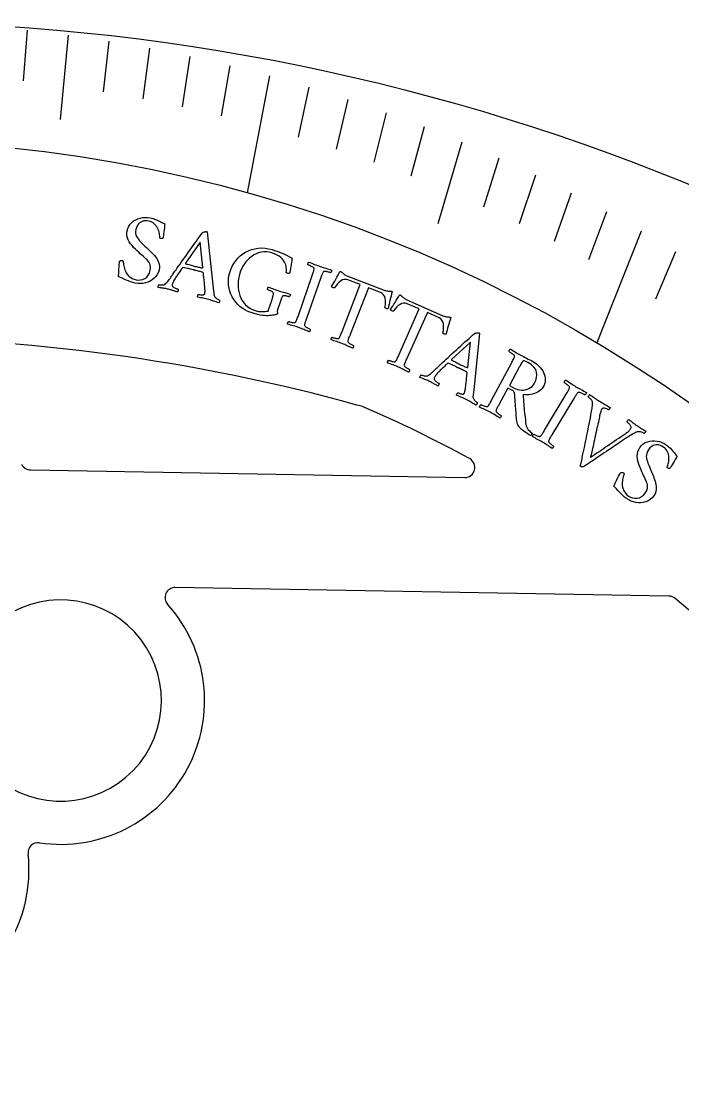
# Model space of a CAD drawing. Header units: millimetres. Extents: x -54 to 54, y -54 to 54.
# Drawn here: x 3.96 to 20.4, y 27.29 to 54 of the extents above; entities that cross this region are included whole.
import ezdxf

# ---------------------------------------------------------------- set-up
doc = ezdxf.new("R2010")
doc.units = ezdxf.units.MM
for name, color, linetype in [('CUT_INNER', 6, 'Continuous'), ('CUT_OUTER', 1, 'Continuous'), ('ENGRAVE', 7, 'Continuous'), ('ENGRAVE_FINE', 8, 'Continuous'), ('TEXT', 5, 'Continuous')]:
    doc.layers.add(name, color=color, linetype=linetype)

msp = doc.modelspace()

# ---------------------------------------------------------------- linework, layer by layer
at = {"layer": 'CUT_INNER'}
for points in [[(4.1857, 42.8474), (14.9818, 42.6589)], [(20.0613, 39.7089), (7.7862, 39.9232)]]:
    msp.add_lwpolyline(points, dxfattribs=at)
for centre, radius, start, end in [((0.0004, 0.0029), 46.1296, 74.53171, 105.62904), ((12.0415, 43.2876), 1.2028, 69.68507, 77.42363), ((0.0429, 15.5206), 31.4497, 61.38261, 66.74693), ((14.9862, 42.9089), 0.25, 269, 61.34766), ((4.1901, 43.0973), 0.25, 204.97715, 239.89871), ((4.1901, 43.0973), 0.25, 239.89871, 269), ((7.7818, 39.6732), 0.25, 89, 221.83594), ((4.9398, 37.1115), 2.5033, 229.26639, 129.50595), ((20.0569, 39.4589), 0.25, 50.09766, 89), ((0.0004, 15.4309), 31.5487, 333.67133, 50.14756), ((4.9398, 37.1115), 3.5761, 261.53598, 42.04544), ((4.376, 33.3269), 0.2502, 81.37696, 188.55649), ((0.5743, 32.8956), 3.576, 290.75426, 6.32701)]:
    msp.add_arc(centre, radius, start, end, dxfattribs=at)
at = {"layer": 'CUT_OUTER'}
msp.add_circle((0, 0), 54, dxfattribs=at)
at = {"layer": 'ENGRAVE'}
for points in [[(10.1289, 52.6462), (9.5702, 49.7419)], [(19.3731, 48.7815), (18.2717, 46.0083)]]:
    msp.add_lwpolyline(points, dxfattribs=at)
msp.add_circle((0, 15.4308), 35.6208, dxfattribs=at)
at = {"layer": 'ENGRAVE_FINE'}
for points in [[(4.1035, 53.7811), (4.0073, 52.5205)], [(5.1223, 53.6583), (4.922, 51.5603)], [(6.1365, 53.5087), (5.9924, 52.252)], [(7.1452, 53.3324), (6.9771, 52.0781)], [(8.1474, 53.1297), (7.9555, 51.8783)], [(9.1422, 52.9008), (8.9265, 51.6527)], [(11.1066, 52.3662), (10.8435, 51.1257)], [(12.0744, 52.0613), (11.7877, 50.8251)], [(13.0316, 51.7318), (12.7214, 50.5003)], [(13.9774, 51.3782), (13.6438, 50.1519)], [(14.9111, 51.0011), (14.3161, 48.9661)], [(15.8319, 50.6009), (15.4517, 49.3859)], [(16.7391, 50.1783), (16.3359, 48.9695)], [(17.6321, 49.7337), (17.2059, 48.5316)], [(18.5103, 49.2679), (18.0613, 48.0728)], [(20.2198, 48.275), (19.7255, 47.0948)]]:
    msp.add_lwpolyline(points, dxfattribs=at)
at = {"layer": 'TEXT'}
for points in [[(7.1643, 49.1136), (7.202, 49.105), (7.2361, 49.096), (7.2666, 49.0867), (7.2936, 49.0769), (7.3188, 49.0665), (7.3441, 49.0553), (7.3696, 49.0432), (7.3952, 49.0302), (7.4225, 49.0161), (7.453, 49.0007), (7.4866, 48.9839), (7.5234, 48.9657), (7.52, 48.917), (7.5157, 48.8678), (7.5104, 48.818), (7.5041, 48.7676), (7.4976, 48.7201), (7.4918, 48.6791), (7.4866, 48.6446), (7.482, 48.6166), (7.4805, 48.6109), (7.4764, 48.6065), (7.4697, 48.6036), (7.4603, 48.6021), (7.4501, 48.6016), (7.441, 48.6016), (7.4331, 48.6022), (7.4263, 48.6033), (7.4181, 48.6058), (7.4112, 48.6093), (7.4054, 48.6138), (7.4009, 48.6193), (7.4022, 48.6431), (7.4015, 48.6694), (7.3986, 48.6981), (7.3937, 48.7291), (7.3864, 48.7613), (7.3765, 48.7935), (7.3642, 48.8255), (7.3493, 48.8574), (7.3317, 48.8884), (7.3114, 48.9176), (7.2883, 48.9449), (7.2625, 48.9704), (7.2338, 48.9929), (7.202, 49.0114), (7.1671, 49.0258), (7.1293, 49.0362), (7.0806, 49.0438), (7.0362, 49.0449), (6.9961, 49.0396), (6.9604, 49.0279), (6.9287, 49.0114), (6.9006, 48.9915), (6.8762, 48.9682), (6.8554, 48.9417), (6.838, 48.9133), (6.8239, 48.8846), (6.8131, 48.8555), (6.8054, 48.8261), (6.7993, 48.7794), (6.8004, 48.7353), (6.8087, 48.694), (6.8243, 48.6553), (6.8453, 48.6186), (6.8702, 48.5829), (6.8988, 48.5484), (6.9311, 48.515), (6.9654, 48.4819), (6.9997, 48.4485), (7.034, 48.4146), (7.0683, 48.3805), (7.0949, 48.355), (7.1228, 48.3282), (7.152, 48.3001), (7.1825, 48.2708), (7.2132, 48.2402), (7.243, 48.2085), (7.2718, 48.1758), (7.2996, 48.1419), (7.3252, 48.1067), (7.3471, 48.0703), (7.3655, 48.0325), (7.3803, 47.9935), (7.3904, 47.9532), (7.3947, 47.9119), (7.3933, 47.8694), (7.3861, 47.8258), (7.3672, 47.7637), (7.3402, 47.7076), (7.3051, 47.6572), (7.262, 47.6127), (7.213, 47.5745), (7.1602, 47.5428), (7.1035, 47.5177), (7.043, 47.4991), (6.9805, 47.4875), (6.9179, 47.4829), (6.8552, 47.4856), (6.7922, 47.4953), (6.7337, 47.5094), (6.6769, 47.5266), (6.6218, 47.5469), (6.5685, 47.5702), (6.5172, 47.5941), (6.4686, 47.6161), (6.4225, 47.6362), (6.3791, 47.6545), (6.3792, 47.6923), (6.38, 47.7312), (6.3815, 47.7713), (6.3837, 47.8125), (6.3862, 47.853), (6.3889, 47.891), (6.3917, 47.9263), (6.3947, 47.9591), (6.3975, 47.9875), (6.3999, 48.01), (6.4019, 48.0264), (6.4036, 48.0368), (6.4111, 48.0415), (6.419, 48.0456), (6.4274, 48.0492), (6.436, 48.0522), (6.4449, 48.0544), (6.4537, 48.0554), (6.4624, 48.0554), (6.471, 48.0542), (6.4808, 48.0509), (6.4878, 48.0451), (6.4921, 48.0371), (6.4938, 48.0266), (6.4947, 48.0068), (6.497, 47.9834), (6.5006, 47.9563), (6.5056, 47.9255), (6.5125, 47.8925), (6.5221, 47.8584), (6.5343, 47.8233), (6.5491, 47.7872), (6.5672, 47.7515), (6.5891, 47.7178), (6.6148, 47.6859), (6.6444, 47.656), (6.6787, 47.6293), (6.7184, 47.6069), (6.7636, 47.589), (6.8143, 47.5755), (6.8706, 47.5686), (6.9254, 47.572), (6.9786, 47.5859), (7.0304, 47.6101), (7.077, 47.6445), (7.1148, 47.6891), (7.1436, 47.7438), (7.1636, 47.8087), (7.1713, 47.8569), (7.1721, 47.9009), (7.1659, 47.9406), (7.1529, 47.976), (7.1344, 48.0087), (7.1121, 48.0403), (7.0859, 48.0707), (7.0559, 48.1001), (7.0234, 48.1293), (6.9895, 48.1594), (6.9542, 48.1903), (6.9177, 48.2222), (6.8773, 48.2597), (6.8362, 48.2987), (6.7946, 48.3392), (6.7524, 48.3812), (6.7121, 48.4249), (6.6761, 48.4708), (6.6446, 48.5188), (6.6174, 48.5689), (6.597, 48.6212), (6.5859, 48.6758), (6.5839, 48.7328), (6.5912, 48.7921), (6.6078, 48.8533), (6.6323, 48.9086), (6.6647, 48.9581), (6.7051, 49.0016), (6.7517, 49.0388), (6.8024, 49.0696), (6.8574, 49.0938), (6.9166, 49.1114), (6.9781, 49.1224), (7.0399, 49.1264), (7.102, 49.1235), (7.1643, 49.1136)], [(7.6971, 47.668), (7.6995, 47.6714), (7.7065, 47.6816), (7.7182, 47.6986), (7.7346, 47.7224), (7.755, 47.752), (7.7788, 47.7865), (7.8058, 47.8258), (7.8362, 47.87), (7.8692, 47.9179), (7.9045, 47.9683), (7.9419, 48.0212), (7.9815, 48.0767), (8.0224, 48.1339), (8.0638, 48.1919), (8.1057, 48.2507), (8.1481, 48.3103), (8.1903, 48.3698), (8.2318, 48.4279), (8.2726, 48.4847), (8.3127, 48.5402), (8.3513, 48.5934), (8.3877, 48.6432), (8.4217, 48.6898), (8.4535, 48.733), (8.4626, 48.7414), (8.4748, 48.7496), (8.4902, 48.7577), (8.5088, 48.7656), (8.5275, 48.7722), (8.5434, 48.7762), (8.5565, 48.7778), (8.5667, 48.7768), (8.569, 48.7761), (8.5707, 48.7754), (8.572, 48.7747), (8.5727, 48.7739), (8.5734, 48.773), (8.5745, 48.7718), (8.5761, 48.7704), (8.5781, 48.7686), (8.7324, 47.3692), (8.739, 47.3002), (8.744, 47.2486), (8.7477, 47.2143), (8.75, 47.1974), (8.7539, 47.1824), (8.7608, 47.1676), (8.7709, 47.1529), (8.7841, 47.1384), (8.7989, 47.1245), (8.8142, 47.1121), (8.8298, 47.1009), (8.8458, 47.0912), (8.8605, 47.083), (8.8724, 47.0769), (8.8815, 47.0726), (8.8877, 47.0703), (8.8898, 47.0623), (8.8899, 47.053), (8.8881, 47.0425), (8.8843, 47.0307), (8.8799, 47.0196), (8.8762, 47.0111), (8.8733, 47.0052), (8.871, 47.0018), (8.838, 47.0136), (8.8066, 47.0247), (8.777, 47.0352), (8.7492, 47.0449), (8.7208, 47.0545), (8.6895, 47.0643), (8.6555, 47.0744), (8.6186, 47.0847), (8.5796, 47.095), (8.5438, 47.104), (8.5114, 47.1115), (8.4823, 47.1176), (8.4531, 47.1233), (8.4205, 47.1298), (8.3843, 47.1371), (8.3446, 47.145), (8.342, 47.1519), (8.3413, 47.1602), (8.3423, 47.17), (8.3452, 47.1813), (8.3493, 47.1922), (8.3539, 47.2011), (8.3592, 47.2078), (8.365, 47.2125), (8.3774, 47.2098), (8.3932, 47.2073), (8.4122, 47.2051), (8.4345, 47.2032), (8.4567, 47.2023), (8.4756, 47.203), (8.4911, 47.2055), (8.5031, 47.2097), (8.5089, 47.2143), (8.5139, 47.2211), (8.5182, 47.23), (8.5218, 47.2411), (8.5243, 47.2542), (8.5258, 47.2716), (8.5264, 47.2934), (8.526, 47.3194), (8.5249, 47.3486), (8.5231, 47.3798), (8.5206, 47.4129), (8.5176, 47.4479), (8.5141, 47.4837), (8.5106, 47.5191), (8.5068, 47.554), (8.5029, 47.5885), (8.4991, 47.6212), (8.4956, 47.6509), (8.4925, 47.6776), (8.4897, 47.7012), (8.4874, 47.7206), (8.4857, 47.7345), (8.4847, 47.7428), (8.4844, 47.7455), (8.4841, 47.7459), (8.4835, 47.7471), (8.4823, 47.749), (8.4807, 47.7517), (8.4789, 47.7545), (8.4768, 47.7566), (8.4746, 47.7582), (8.4722, 47.7591), (8.4531, 47.7653), (8.4318, 47.7716), (8.4082, 47.7783), (8.3824, 47.7851), (8.3559, 47.792), (8.3304, 47.7986), (8.3058, 47.8049), (8.2821, 47.811), (8.2759, 47.8125), (8.2698, 47.8141), (8.2637, 47.8156), (8.2576, 47.8172), (8.2516, 47.8187), (8.2459, 47.8202), (8.2406, 47.8215), (8.2355, 47.8228), (8.2001, 47.8317), (8.1675, 47.8397), (8.1375, 47.8469), (8.1102, 47.8531), (8.0825, 47.8592), (8.0509, 47.8656), (8.0155, 47.8725), (7.9763, 47.8799), (7.9749, 47.88), (7.973, 47.8797), (7.9707, 47.879), (7.968, 47.878), (7.9655, 47.8769), (7.9637, 47.8762), (7.9626, 47.8757), (7.9622, 47.8755), (7.9603, 47.8728), (7.9546, 47.8645), (7.9451, 47.8506), (7.9319, 47.8312), (7.916, 47.808), (7.8986, 47.7827), (7.8798, 47.7553), (7.8595, 47.7258), (7.839, 47.6958), (7.8196, 47.6666), (7.8012, 47.6383), (7.7839, 47.6109), (7.7668, 47.5839), (7.7523, 47.559), (7.7404, 47.536), (7.7311, 47.5149), (7.7237, 47.4958), (7.7176, 47.4787), (7.7127, 47.4636), (7.7092, 47.4504), (7.7084, 47.437), (7.7127, 47.4239), (7.722, 47.4111), (7.7363, 47.3985), (7.7535, 47.3867), (7.7712, 47.3761), (7.7896, 47.3669), (7.8086, 47.3589), (7.8261, 47.3524), (7.84, 47.3473), (7.8502, 47.3439), (7.8569, 47.3419), (7.8582, 47.3376), (7.8586, 47.3308), (7.8581, 47.3214), (7.8566, 47.3096), (7.8544, 47.2974), (7.8517, 47.2871), (7.8485, 47.2788), (7.8448, 47.2723), (7.8231, 47.279), (7.803, 47.2852), (7.7845, 47.291), (7.7678, 47.2964), (7.7518, 47.3016), (7.7358, 47.3067), (7.7198, 47.3119), (7.7039, 47.3171), (7.6866, 47.3224), (7.6666, 47.328), (7.644, 47.3339), (7.6188, 47.3401), (7.5933, 47.346), (7.5698, 47.3511), (7.5484, 47.3554), (7.5289, 47.3588), (7.5105, 47.3619), (7.4922, 47.3649), (7.4738, 47.3679), (7.4554, 47.3709), (7.4357, 47.3742), (7.4137, 47.378), (7.3893, 47.3824), (7.3624, 47.3873), (7.3612, 47.3915), (7.3611, 47.3983), (7.3623, 47.4074), (7.3646, 47.4191), (7.3677, 47.431), (7.371, 47.4412), (7.3745, 47.4495), (7.3782, 47.4559), (7.3912, 47.4537), (7.4082, 47.4519), (7.4294, 47.4507), (7.4546, 47.4499), (7.48, 47.4507), (7.5013, 47.4542), (7.5186, 47.4603), (7.532, 47.4692), (7.5551, 47.4891), (7.5772, 47.5106), (7.5983, 47.5338), (7.6184, 47.5587), (7.638, 47.5848), (7.6576, 47.6117), (7.6774, 47.6395), (7.6971, 47.668)], [(8.4053, 48.5116), (8.039, 47.9862), (8.039, 47.9859), (8.039, 47.9849), (8.039, 47.9833), (8.039, 47.981), (8.0392, 47.9787), (8.0396, 47.9769), (8.0404, 47.9758), (8.0415, 47.9752), (8.0657, 47.968), (8.0923, 47.9603), (8.1212, 47.9522), (8.1525, 47.9437), (8.1833, 47.9354), (8.2109, 47.928), (8.2354, 47.9216), (8.2566, 47.9161), (8.2842, 47.9092), (8.3105, 47.903), (8.3355, 47.8974), (8.3592, 47.8925), (8.3827, 47.8877), (8.4073, 47.8826), (8.433, 47.8772), (8.4598, 47.8716), (8.4621, 47.8714), (8.4642, 47.8721), (8.466, 47.8736), (8.4675, 47.8761), (8.4687, 47.8786), (8.4696, 47.8804), (8.4701, 47.8815), (8.4703, 47.8818)], [(10.1851, 47.0629), (10.1862, 47.0665), (10.1874, 47.0701), (10.1885, 47.0736), (10.1897, 47.0772), (10.1909, 47.0808), (10.192, 47.0844), (10.1932, 47.088), (10.1943, 47.0916), (10.2014, 47.1139), (10.208, 47.1351), (10.2141, 47.1554), (10.2197, 47.1746), (10.2245, 47.1927), (10.2279, 47.2093), (10.2301, 47.2245), (10.231, 47.2384), (10.2299, 47.2462), (10.2246, 47.2546), (10.2149, 47.2636), (10.201, 47.2731), (10.1846, 47.2826), (10.1677, 47.2916), (10.1504, 47.3002), (10.1325, 47.3081), (10.1158, 47.3152), (10.1017, 47.3209), (10.0904, 47.3252), (10.0818, 47.3282), (10.0804, 47.3349), (10.0803, 47.3432), (10.0815, 47.353), (10.084, 47.3644), (10.0876, 47.3755), (10.0919, 47.3843), (10.0971, 47.391), (10.103, 47.3953), (10.1386, 47.3826), (10.1734, 47.3697), (10.2075, 47.3567), (10.2408, 47.3435), (10.2739, 47.3306), (10.3072, 47.3182), (10.3407, 47.3064), (10.3743, 47.2951), (10.4088, 47.2842), (10.4424, 47.2742), (10.4752, 47.2651), (10.5071, 47.2569), (10.5392, 47.2487), (10.5725, 47.2398), (10.6071, 47.2301), (10.643, 47.2196), (10.6452, 47.2126), (10.6455, 47.2042), (10.6438, 47.1945), (10.6402, 47.1834), (10.6355, 47.1727), (10.6307, 47.1641), (10.6257, 47.1574), (10.6206, 47.1528), (10.612, 47.1555), (10.6005, 47.1586), (10.5862, 47.1621), (10.569, 47.1661), (10.5506, 47.1699), (10.5326, 47.1729), (10.5151, 47.1751), (10.4979, 47.1765), (10.4824, 47.1765), (10.47, 47.1747), (10.4607, 47.1711), (10.4544, 47.1656), (10.445, 47.1517), (10.4361, 47.1353), (10.4275, 47.1164), (10.4192, 47.0951), (10.4111, 47.0721), (10.4028, 47.0482), (10.3944, 47.0234), (10.3858, 46.9975), (10.3315, 46.8327), (10.3264, 46.8145), (10.3235, 46.7982), (10.3229, 46.7839), (10.3245, 46.7714), (10.3265, 46.7601), (10.3271, 46.7494), (10.3262, 46.7391), (10.3237, 46.7293), (10.3218, 46.7248), (10.319, 46.7209), (10.3155, 46.7176), (10.3111, 46.7149), (10.3047, 46.7124), (10.295, 46.7096), (10.2819, 46.7067), (10.2654, 46.7034), (10.2353, 46.6986), (10.2031, 46.6941), (10.169, 46.6898), (10.1328, 46.6858), (10.0938, 46.6833), (10.0511, 46.6832), (10.0046, 46.6855), (9.9544, 46.6903), (9.8992, 46.6986), (9.8378, 46.7114), (9.7702, 46.7286), (9.6964, 46.7503), (9.614, 46.7798), (9.5375, 46.8158), (9.4667, 46.8581), (9.4016, 46.9069), (9.3426, 46.9611), (9.2901, 47.0194), (9.2439, 47.0819), (9.2041, 47.1487), (9.171, 47.2186), (9.1449, 47.2908), (9.1257, 47.3651), (9.1136, 47.4417), (9.1087, 47.5195), (9.1116, 47.5975), (9.1222, 47.6758), (9.1405, 47.7544), (9.1675, 47.8355), (9.2013, 47.912), (9.242, 47.9837), (9.2896, 48.0507), (9.3432, 48.1123), (9.4017, 48.1681), (9.4653, 48.2179), (9.5339, 48.2618), (9.6067, 48.2988), (9.683, 48.328), (9.7628, 48.3492), (9.8459, 48.3626), (9.9314, 48.3674), (10.0182, 48.3629), (10.1061, 48.3491), (10.1951, 48.326), (10.2553, 48.3066), (10.3165, 48.2855), (10.3786, 48.2626), (10.4417, 48.238), (10.5051, 48.2111), (10.5682, 48.1816), (10.6308, 48.1494), (10.6931, 48.1146), (10.6926, 48.1113), (10.6912, 48.1016), (10.6889, 48.0854), (10.6857, 48.0627), (10.6817, 48.0358), (10.6772, 48.0066), (10.6721, 47.9754), (10.6665, 47.9419), (10.6608, 47.9082), (10.6555, 47.8761), (10.6504, 47.8455), (10.6457, 47.8164), (10.6415, 47.7911), (10.6381, 47.7716), (10.6354, 47.758), (10.6334, 47.7503), (10.6319, 47.7455), (10.6278, 47.7415), (10.6214, 47.7383), (10.6125, 47.736), (10.6024, 47.7346), (10.5924, 47.7346), (10.5825, 47.7359), (10.5727, 47.7384), (10.5646, 47.7416), (10.5574, 47.7454), (10.5511, 47.7499), (10.5457, 47.7552), (10.5473, 47.7712), (10.5484, 47.7913), (10.5489, 47.8156), (10.549, 47.8441), (10.547, 47.8755), (10.5415, 47.9087), (10.5325, 47.9437), (10.5199, 47.9804), (10.5025, 48.0179), (10.4789, 48.0548), (10.4492, 48.0911), (10.4132, 48.127), (10.3696, 48.161), (10.3168, 48.1921), (10.2548, 48.2202), (10.1837, 48.2453), (10.1171, 48.2618), (10.0513, 48.2699), (9.9864, 48.2696), (9.9224, 48.2608), (9.8601, 48.2446), (9.8002, 48.222), (9.7427, 48.1931), (9.6877, 48.1577), (9.6359, 48.1171), (9.588, 48.0724), (9.544, 48.0235), (9.504, 47.9705), (9.4684, 47.9147), (9.4379, 47.8571), (9.4125, 47.798), (9.3921, 47.7372), (9.3745, 47.6679), (9.3618, 47.598), (9.354, 47.5272), (9.351, 47.4557), (9.3532, 47.3847), (9.3611, 47.3155), (9.3746, 47.248), (9.3937, 47.1822), (9.4188, 47.1194), (9.4501, 47.0605), (9.4877, 47.0056), (9.5315, 46.9546), (9.5821, 46.9088), (9.6399, 46.8694), (9.7049, 46.8363), (9.7771, 46.8095), (9.8214, 46.7974), (9.8642, 46.7891), (9.9054, 46.7848), (9.9451, 46.7843), (9.983, 46.7862), (10.0188, 46.789), (10.0523, 46.7925), (10.0837, 46.7969), (10.0898, 46.7978), (10.0947, 46.7996), (10.0985, 46.8023), (10.101, 46.8058), (10.1029, 46.8101), (10.1049, 46.8148), (10.1068, 46.8201), (10.1087, 46.8258)], [(11.3893, 47.9079), (11.4248, 47.8957), (11.4599, 47.884), (11.4947, 47.873), (11.5292, 47.8625), (11.5639, 47.852), (11.5993, 47.8411), (11.6354, 47.8298), (11.6722, 47.8179), (11.6744, 47.8108), (11.6746, 47.8024), (11.6727, 47.7927), (11.6689, 47.7817), (11.6639, 47.7711), (11.6589, 47.7626), (11.6537, 47.7561), (11.6484, 47.7517), (11.6394, 47.7546), (11.6273, 47.7583), (11.6119, 47.7625), (11.5933, 47.7675), (11.5733, 47.7724), (11.5538, 47.7766), (11.5347, 47.7801), (11.5161, 47.783), (11.4994, 47.7844), (11.4861, 47.7837), (11.4761, 47.7807), (11.4694, 47.7756), (11.4616, 47.764), (11.4539, 47.7504), (11.4464, 47.7347), (11.439, 47.717), (11.4316, 47.6977), (11.424, 47.6776), (11.4163, 47.6565), (11.4084, 47.6344), (11.4071, 47.6308), (11.4059, 47.6273), (11.4046, 47.6237), (11.4033, 47.6202), (11.4021, 47.6166), (11.4008, 47.6131), (11.3996, 47.6095), (11.3983, 47.6059), (11.048, 46.6172), (11.0468, 46.6136), (11.0455, 46.61), (11.0442, 46.6065), (11.043, 46.6029), (11.0417, 46.5994), (11.0405, 46.5958), (11.0392, 46.5923), (11.0379, 46.5887), (11.0302, 46.5667), (11.023, 46.5456), (11.0163, 46.5256), (11.0101, 46.5065), (11.0049, 46.4886), (11.0009, 46.4721), (10.9983, 46.4569), (10.9969, 46.4431), (10.999, 46.4359), (11.0046, 46.4277), (11.0139, 46.4185), (11.0268, 46.4085), (11.042, 46.3981), (11.0579, 46.3883), (11.0747, 46.3791), (11.0924, 46.3703), (11.1091, 46.3626), (11.123, 46.3563), (11.1342, 46.3516), (11.1426, 46.3483), (11.1437, 46.3415), (11.1434, 46.3333), (11.1418, 46.3235), (11.1388, 46.3122), (11.1348, 46.3013), (11.1301, 46.2926), (11.1247, 46.2862), (11.1187, 46.282), (11.0849, 46.2968), (11.0517, 46.3111), (11.0192, 46.3249), (10.9874, 46.3384), (10.9556, 46.3514), (10.9232, 46.3641), (10.8902, 46.3765), (10.8565, 46.3886), (10.8235, 46.3999), (10.7901, 46.4108), (10.7561, 46.4214), (10.7218, 46.4315), (10.687, 46.4415), (10.6518, 46.4513), (10.6163, 46.4611), (10.5805, 46.4707), (10.5784, 46.4777), (10.5782, 46.4861), (10.58, 46.4958), (10.5836, 46.5069), (10.5883, 46.5175), (10.5932, 46.5262), (10.5981, 46.5328), (10.6032, 46.5374), (10.6118, 46.5347), (10.6235, 46.5315), (10.6383, 46.5276), (10.6562, 46.5233), (10.6755, 46.5191), (10.6947, 46.5157), (10.7136, 46.5133), (10.7324, 46.5117), (10.7491, 46.5114), (10.762, 46.5128), (10.771, 46.5158), (10.7762, 46.5205), (10.7857, 46.5343), (10.7949, 46.5506), (10.8038, 46.5693), (10.8124, 46.5905), (10.8209, 46.6133), (10.8295, 46.6371), (10.8384, 46.6619), (10.8473, 46.6875), (11.1913, 47.6785), (11.2001, 47.7043), (11.2086, 47.7294), (11.2166, 47.7539), (11.2243, 47.7776), (11.2308, 47.8001), (11.2354, 47.8207), (11.2383, 47.8394), (11.2392, 47.8563), (11.2382, 47.8641), (11.2328, 47.8725), (11.2229, 47.8814), (11.2086, 47.8908), (11.1917, 47.9004), (11.1742, 47.9097), (11.1561, 47.9186), (11.1374, 47.9273), (11.1198, 47.9351), (11.1051, 47.9413), (11.0934, 47.9461), (11.0845, 47.9494), (11.0832, 47.9561), (11.0831, 47.9644), (11.0845, 47.9743), (11.0873, 47.9856), (11.0911, 47.9966), (11.0957, 48.0053), (11.1011, 48.0118), (11.1073, 48.016), (11.1436, 48.0022), (11.1796, 47.9883), (11.2152, 47.9743), (11.2505, 47.9602), (11.2854, 47.9463), (11.3202, 47.933), (11.3548, 47.9202), (11.3893, 47.9079)], [(12.9797, 47.3165), (12.9955, 47.3109), (13.0141, 47.3059), (13.0353, 47.3014), (13.0592, 47.2976), (13.0829, 47.2945), (13.1035, 47.2923), (13.121, 47.2911), (13.1353, 47.2908), (13.1458, 47.2912), (13.1544, 47.2911), (13.161, 47.2904), (13.1656, 47.2892), (13.1693, 47.2873), (13.173, 47.2848), (13.1767, 47.2815), (13.1806, 47.2775), (13.1653, 47.2231), (13.1509, 47.1693), (13.1372, 47.1163), (13.1244, 47.0639), (13.1123, 47.0122), (13.101, 46.9613), (13.0905, 46.911), (13.0808, 46.8614), (13.0769, 46.8601), (13.072, 46.8589), (13.0662, 46.8577), (13.0593, 46.8567), (13.0518, 46.8564), (13.0443, 46.8575), (13.0366, 46.86), (13.0288, 46.8639), (13.0173, 46.8695), (13.0086, 46.8756), (13.003, 46.8822), (13.0004, 46.8893), (13.01, 46.9518), (13.0136, 47.011), (13.0113, 47.0669), (13.003, 47.1194), (12.9875, 47.1662), (12.9637, 47.2048), (12.9316, 47.2352), (12.8912, 47.2574), (12.5922, 47.3768), (12.1328, 46.2113), (12.1229, 46.186), (12.1135, 46.1615), (12.1046, 46.1378), (12.0962, 46.1149), (12.0889, 46.0933), (12.0834, 46.0733), (12.0798, 46.055), (12.078, 46.0383), (12.0798, 46.031), (12.0852, 46.0226), (12.0941, 46.0131), (12.1067, 46.0026), (12.1214, 45.9918), (12.1368, 45.9815), (12.1529, 45.9718), (12.1697, 45.9627), (12.1856, 45.9545), (12.199, 45.9479), (12.2097, 45.9429), (12.2179, 45.9393), (12.2188, 45.9325), (12.2183, 45.9243), (12.2163, 45.9146), (12.2129, 45.9034), (12.2085, 45.8926), (12.2035, 45.8841), (12.1979, 45.8779), (12.1917, 45.8739), (12.1585, 45.8899), (12.1258, 45.9053), (12.0938, 45.9203), (12.0625, 45.9348), (12.0312, 45.949), (11.9992, 45.9628), (11.9666, 45.9764), (11.9334, 45.9896), (11.9009, 46.0021), (11.8678, 46.0142), (11.8343, 46.0259), (11.8003, 46.0372), (11.7659, 46.0484), (11.7311, 46.0595), (11.696, 46.0704), (11.6605, 46.0814), (11.6586, 46.0885), (11.6587, 46.0968), (11.6608, 46.1065), (11.6649, 46.1174), (11.67, 46.1279), (11.6751, 46.1364), (11.6803, 46.1428), (11.6855, 46.1472), (11.694, 46.1442), (11.7056, 46.1406), (11.7202, 46.1362), (11.738, 46.1312), (11.7571, 46.1263), (11.7761, 46.1223), (11.795, 46.1192), (11.8137, 46.117), (11.8304, 46.1161), (11.8434, 46.117), (11.8525, 46.1197), (11.8578, 46.1242), (11.8678, 46.1378), (11.8775, 46.1537), (11.8871, 46.1721), (11.8964, 46.1929), (11.9057, 46.2155), (11.9152, 46.2389), (11.9249, 46.2633), (11.9347, 46.2887), (12.3867, 47.4571), (12.081, 47.5737), (12.0363, 47.5847), (11.992, 47.5841), (11.9484, 47.5719), (11.9053, 47.5479), (11.8634, 47.515), (11.8234, 47.4756), (11.7852, 47.4299), (11.7489, 47.3778), (11.7422, 47.3744), (11.7335, 47.3733), (11.7231, 47.3747), (11.7107, 47.3784), (11.7024, 47.3807), (11.6953, 47.384), (11.6894, 47.3882), (11.6847, 47.3933), (11.6809, 47.3985), (11.6777, 47.4032), (11.6752, 47.4073), (11.6733, 47.4108), (11.6996, 47.4539), (11.7257, 47.4981), (11.7516, 47.5434), (11.7772, 47.5898), (11.8027, 47.6372), (11.8282, 47.6856), (11.8538, 47.735), (11.8794, 47.7854), (11.8865, 47.7849), (11.8938, 47.7831), (11.9014, 47.7801), (11.9092, 47.7758), (11.9166, 47.771), (11.923, 47.7663), (11.9285, 47.7619), (11.933, 47.7576), (11.9434, 47.7484), (11.956, 47.7381), (11.9708, 47.7268), (11.9879, 47.7145), (12.0056, 47.7027), (12.0224, 47.6926), (12.0384, 47.6844), (12.0534, 47.678)], [(14.4385, 46.683), (14.454, 46.6767), (14.4723, 46.6708), (14.4933, 46.6654), (14.517, 46.6605), (14.5405, 46.6563), (14.561, 46.6531), (14.5784, 46.6511), (14.5927, 46.6502), (14.6032, 46.6501), (14.6118, 46.6495), (14.6184, 46.6486), (14.6229, 46.6471), (14.6265, 46.6451), (14.63, 46.6424), (14.6336, 46.639), (14.6373, 46.6348), (14.6196, 46.5811), (14.6026, 46.5281), (14.5866, 46.4757), (14.5713, 46.424), (14.5568, 46.373), (14.5432, 46.3226), (14.5304, 46.2728), (14.5184, 46.2237), (14.5145, 46.2226), (14.5096, 46.2216), (14.5036, 46.2208), (14.4967, 46.22), (14.4893, 46.2201), (14.4818, 46.2215), (14.4742, 46.2243), (14.4666, 46.2286), (14.4553, 46.2348), (14.447, 46.2413), (14.4417, 46.2481), (14.4394, 46.2553), (14.4519, 46.3173), (14.4582, 46.3763), (14.4585, 46.4322), (14.4526, 46.4851), (14.4393, 46.5325), (14.4173, 46.5722), (14.3866, 46.604), (14.3473, 46.628), (14.0542, 46.7612), (13.5414, 45.6182), (13.5304, 45.5933), (13.5198, 45.5693), (13.5098, 45.546), (13.5004, 45.5235), (13.4921, 45.5023), (13.4857, 45.4826), (13.4812, 45.4644), (13.4787, 45.4478), (13.4801, 45.4404), (13.4851, 45.4318), (13.4936, 45.422), (13.5057, 45.4108), (13.5198, 45.3994), (13.5347, 45.3884), (13.5504, 45.378), (13.5668, 45.368), (13.5823, 45.3592), (13.5953, 45.352), (13.6058, 45.3464), (13.6139, 45.3425), (13.6144, 45.3357), (13.6135, 45.3275), (13.6111, 45.3179), (13.6072, 45.3069), (13.6023, 45.2963), (13.5969, 45.288), (13.5911, 45.2821), (13.5847, 45.2784), (13.5522, 45.2958), (13.5203, 45.3128), (13.4891, 45.3293), (13.4584, 45.3452), (13.4278, 45.3608), (13.3965, 45.3761), (13.3646, 45.3911), (13.332, 45.4059), (13.3, 45.4198), (13.2676, 45.4334), (13.2346, 45.4467), (13.2012, 45.4596), (13.1673, 45.4723), (13.1331, 45.485), (13.0985, 45.4976), (13.0636, 45.5101), (13.0621, 45.5173), (13.0626, 45.5257), (13.0651, 45.5352), (13.0696, 45.5459), (13.0752, 45.5562), (13.0807, 45.5644), (13.0862, 45.5706), (13.0916, 45.5747), (13.1, 45.5714), (13.1114, 45.5672), (13.1258, 45.5622), (13.1433, 45.5564), (13.1622, 45.5506), (13.181, 45.5457), (13.1997, 45.5417), (13.2183, 45.5387), (13.235, 45.537), (13.2479, 45.5373), (13.2572, 45.5396), (13.2627, 45.5439), (13.2733, 45.5569), (13.2838, 45.5724), (13.2941, 45.5903), (13.3044, 45.6107), (13.3147, 45.6328), (13.3253, 45.6558), (13.3361, 45.6797), (13.3471, 45.7046), (13.8525, 46.8509), (13.5526, 46.9814), (13.5084, 46.9945), (13.4642, 46.996), (13.42, 46.9858), (13.3759, 46.9638), (13.3325, 46.9329), (13.2907, 46.8954), (13.2505, 46.8515), (13.2118, 46.8011), (13.2049, 46.798), (13.1962, 46.7974), (13.1858, 46.7992), (13.1737, 46.8034), (13.1655, 46.8062), (13.1586, 46.8098), (13.1528, 46.8142), (13.1483, 46.8195), (13.1448, 46.8249), (13.1418, 46.8298), (13.1395, 46.834), (13.1378, 46.8376), (13.1661, 46.8794), (13.1942, 46.9224), (13.2221, 46.9664), (13.2498, 47.0116), (13.2775, 47.0578), (13.3052, 47.1049), (13.333, 47.1531), (13.3609, 47.2023), (13.368, 47.2014), (13.3753, 47.1993), (13.3827, 47.1959), (13.3903, 47.1913), (13.3974, 47.1861), (13.4037, 47.1812), (13.4089, 47.1765), (13.4132, 47.172), (13.4232, 47.1623), (13.4353, 47.1514), (13.4496, 47.1395), (13.4661, 47.1264), (13.4832, 47.1138), (13.4996, 47.1029), (13.5151, 47.094), (13.5299, 47.0869)], [(14.2566, 45.3512), (14.2596, 45.354), (14.2686, 45.3625), (14.2836, 45.3767), (14.3046, 45.3965), (14.3308, 45.4213), (14.3612, 45.45), (14.3958, 45.4829), (14.4347, 45.5197), (14.4771, 45.5597), (14.5221, 45.6016), (14.5697, 45.6456), (14.6201, 45.6916), (14.672, 45.7389), (14.7246, 45.787), (14.7778, 45.8358), (14.8317, 45.8853), (14.8854, 45.9346), (14.9381, 45.9827), (14.9899, 46.0298), (15.0407, 46.0757), (15.0896, 46.1197), (15.1355, 46.1608), (15.1785, 46.1992), (15.2187, 46.2348), (15.2293, 46.2412), (15.243, 46.2467), (15.2597, 46.2514), (15.2795, 46.2552), (15.2992, 46.2578), (15.3156, 46.2584), (15.3287, 46.2572), (15.3385, 46.254), (15.3406, 46.2529), (15.3421, 46.2519), (15.3432, 46.2509), (15.3437, 46.25), (15.3442, 46.249), (15.3451, 46.2476), (15.3463, 46.2458), (15.3479, 46.2437), (15.2067, 44.8429), (15.1987, 44.774), (15.1929, 44.7225), (15.1894, 44.6882), (15.1881, 44.6712), (15.1887, 44.6558), (15.1925, 44.6398), (15.1992, 44.6234), (15.2091, 44.6064), (15.2207, 44.5897), (15.233, 44.5744), (15.246, 44.5602), (15.2596, 44.5473), (15.2723, 44.5363), (15.2826, 44.5278), (15.2906, 44.5217), (15.2962, 44.5182), (15.2966, 44.5099), (15.2948, 44.5008), (15.2908, 44.4909), (15.2846, 44.4802), (15.278, 44.4703), (15.2726, 44.4627), (15.2685, 44.4575), (15.2656, 44.4547), (15.2357, 44.4731), (15.2074, 44.4905), (15.1806, 44.5069), (15.1554, 44.5223), (15.1296, 44.5376), (15.1012, 44.5537), (15.07, 44.5706), (15.036, 44.5884), (15, 44.6067), (14.9669, 44.6229), (14.9368, 44.637), (14.9096, 44.649), (14.8823, 44.6607), (14.8517, 44.6739), (14.8178, 44.6885), (14.7807, 44.7046), (14.7796, 44.7118), (14.7806, 44.7201), (14.7836, 44.7295), (14.7888, 44.7399), (14.7951, 44.7498), (14.8015, 44.7575), (14.808, 44.763), (14.8147, 44.7663), (14.8263, 44.7611), (14.8412, 44.7554), (14.8593, 44.7493), (14.8807, 44.7428), (14.9023, 44.7372), (14.9209, 44.734), (14.9365, 44.7332), (14.9492, 44.7347), (14.9558, 44.7381), (14.9621, 44.7437), (14.9682, 44.7515), (14.9741, 44.7616), (14.9792, 44.7739), (14.9843, 44.7906), (14.9894, 44.8117), (14.9945, 44.8373), (14.9994, 44.8661), (15.0042, 44.8969), (15.0087, 44.9298), (15.0131, 44.9647), (15.0172, 45.0005), (15.021, 45.0358), (15.0247, 45.0707), (15.0281, 45.1052), (15.0312, 45.138), (15.034, 45.1678), (15.0365, 45.1945), (15.0386, 45.2183), (15.0404, 45.2377), (15.0417, 45.2516), (15.0424, 45.2599), (15.0427, 45.2627), (15.0426, 45.2631), (15.0421, 45.2644), (15.0414, 45.2665), (15.0404, 45.2695), (15.0392, 45.2726), (15.0376, 45.2751), (15.0358, 45.2771), (15.0337, 45.2785), (15.0163, 45.2885), (14.9967, 45.2992), (14.975, 45.3106), (14.9512, 45.3227), (14.9268, 45.3349), (14.9032, 45.3467), (14.8804, 45.358), (14.8585, 45.3689), (14.8528, 45.3717), (14.8472, 45.3745), (14.8415, 45.3774), (14.8359, 45.3802), (14.8303, 45.3829), (14.8251, 45.3855), (14.8201, 45.3879), (14.8155, 45.3902), (14.7827, 45.4063), (14.7524, 45.421), (14.7246, 45.4342), (14.6993, 45.446), (14.6734, 45.4577), (14.6438, 45.4707), (14.6107, 45.4848), (14.5739, 45.5001), (14.5725, 45.5005), (14.5706, 45.5007), (14.5682, 45.5005), (14.5654, 45.5), (14.5627, 45.4995), (14.5607, 45.4991), (14.5596, 45.4989), (14.5592, 45.4988), (14.5568, 45.4965), (14.5495, 45.4896), (14.5373, 45.478), (14.5202, 45.4618), (14.4998, 45.4424), (14.4776, 45.4213), (14.4535, 45.3985), (14.4275, 45.3739), (14.4012, 45.3488), (14.3761, 45.3243), (14.3522, 45.3005), (14.3295, 45.2773), (14.3072, 45.2545), (14.2879, 45.2331), (14.2714, 45.2131), (14.2579, 45.1944), (14.2467, 45.1773), (14.2371, 45.1618), (14.2292, 45.148), (14.223, 45.1359), (14.2195, 45.123), (14.2209, 45.1093), (14.2273, 45.0948), (14.2387, 45.0795), (14.253, 45.0643), (14.2681, 45.0503), (14.2842, 45.0374), (14.3011, 45.0257), (14.3168, 45.0156), (14.3294, 45.0078), (14.3387, 45.0023), (14.3448, 44.999), (14.3452, 44.9945), (14.3441, 44.9877), (14.3417, 44.9787), (14.3377, 44.9674), (14.333, 44.956), (14.3283, 44.9465), (14.3234, 44.939), (14.3185, 44.9334), (14.2986, 44.9445), (14.2802, 44.9547), (14.2634, 44.9643), (14.2481, 44.973), (14.2336, 44.9815), (14.219, 44.9898), (14.2045, 44.9982), (14.19, 45.0066), (14.1741, 45.0154), (14.1558, 45.0251), (14.135, 45.0355), (14.1116, 45.0469), (14.0879, 45.058), (14.066, 45.0679), (14.0459, 45.0765), (14.0276, 45.084), (14.0102, 45.0908), (13.9929, 45.0976), (13.9755, 45.1044), (13.9582, 45.1111), (13.9397, 45.1184), (13.9189, 45.1268), (13.8959, 45.1362), (13.8707, 45.1466), (13.8704, 45.151), (13.8717, 45.1575), (13.8748, 45.1663), (13.8795, 45.1772), (13.885, 45.1882), (13.8903, 45.1974), (13.8955, 45.2048), (13.9005, 45.2104), (13.9127, 45.2055), (13.929, 45.2002), (13.9494, 45.1945), (13.9739, 45.1885), (13.9989, 45.184), (14.0204, 45.183), (14.0387, 45.1854), (14.0536, 45.1913), (14.0804, 45.2059), (14.1065, 45.2223), (14.132, 45.2406), (14.1568, 45.2607), (14.1814, 45.2822), (14.2063, 45.3044), (14.2313, 45.3274), (14.2566, 45.3512)], [(15.1253, 46.0284), (14.6574, 45.591), (14.6573, 45.5907), (14.6571, 45.5898), (14.6568, 45.5882), (14.6563, 45.586), (14.656, 45.5837), (14.6561, 45.5819), (14.6566, 45.5806), (14.6575, 45.5798), (14.6797, 45.5676), (14.7041, 45.5546), (14.7307, 45.5407), (14.7595, 45.5258), (14.7879, 45.5112), (14.8134, 45.4982), (14.8359, 45.4868), (14.8556, 45.4771), (14.8811, 45.4646), (14.9055, 45.453), (14.9288, 45.4423), (14.9509, 45.4325), (14.9729, 45.423), (14.996, 45.4129), (15.02, 45.4022), (15.045, 45.3911), (15.0472, 45.3904), (15.0494, 45.3907), (15.0514, 45.3918), (15.0535, 45.3939), (15.0552, 45.3961), (15.0564, 45.3977), (15.0572, 45.3986), (15.0574, 45.3989)], [(16.6965, 45.5315), (16.7335, 45.5089), (16.7693, 45.483), (16.804, 45.4537), (16.8375, 45.4211), (16.8688, 45.3858), (16.897, 45.3486), (16.922, 45.3095), (16.9438, 45.2686), (16.9615, 45.2262), (16.9744, 45.1828), (16.9823, 45.1384), (16.9852, 45.093), (16.9823, 45.047), (16.9727, 45.0011), (16.9565, 44.9553), (16.9335, 44.9095), (16.909, 44.8731), (16.8794, 44.8404), (16.8447, 44.8114), (16.805, 44.786), (16.7619, 44.7643), (16.717, 44.7464), (16.6703, 44.7325), (16.6219, 44.7224), (16.5734, 44.7163), (16.5263, 44.7143), (16.4808, 44.7165), (16.4367, 44.7229), (16.4393, 44.6607), (16.4422, 44.6007), (16.4456, 44.543), (16.4495, 44.4876), (16.4538, 44.4332), (16.4587, 44.3786), (16.4641, 44.3239), (16.47, 44.269), (16.4764, 44.2126), (16.4831, 44.1531), (16.4902, 44.0908), (16.4976, 44.0254), (16.5043, 43.9835), (16.514, 43.9448), (16.5268, 43.9094), (16.5428, 43.8772), (16.5632, 43.8469), (16.5895, 43.8172), (16.6216, 43.788), (16.6596, 43.7593), (16.66, 43.752), (16.6577, 43.7437), (16.6526, 43.7345), (16.6448, 43.7243), (16.6365, 43.7147), (16.6299, 43.7075), (16.625, 43.7025), (16.6218, 43.6998), (16.5719, 43.7298), (16.5269, 43.758), (16.4868, 43.7845), (16.4517, 43.8094), (16.4215, 43.8322), (16.3962, 43.8527), (16.3758, 43.8709), (16.3603, 43.8868), (16.3513, 43.8986), (16.3409, 43.9128), (16.329, 43.9295), (16.3157, 43.9487), (16.3027, 43.9708), (16.2922, 43.9965), (16.2839, 44.0257), (16.278, 44.0584), (16.2763, 44.0737), (16.2742, 44.0946), (16.2717, 44.1211), (16.2688, 44.1533), (16.2657, 44.1902), (16.2624, 44.2307), (16.2589, 44.2749), (16.2553, 44.3227), (16.2515, 44.3733), (16.2476, 44.4255), (16.2434, 44.4795), (16.239, 44.5352), (16.2345, 44.5914), (16.2304, 44.6469), (16.2264, 44.7017), (16.2227, 44.7557), (16.2183, 44.7733), (16.2082, 44.7897), (16.1923, 44.8049), (16.1707, 44.8189), (16.0573, 44.881), (15.8381, 44.4791), (15.8363, 44.4758), (15.8345, 44.4725), (15.8327, 44.4691), (15.8309, 44.4658), (15.8291, 44.4625), (15.8272, 44.4592), (15.8254, 44.4559), (15.8236, 44.4526), (15.8125, 44.432), (15.8021, 44.4124), (15.7923, 44.3936), (15.7832, 44.3758), (15.7752, 44.3589), (15.7686, 44.3432), (15.7636, 44.3287), (15.7601, 44.3153), (15.761, 44.3078), (15.7653, 44.2988), (15.773, 44.2883), (15.7842, 44.2763), (15.7975, 44.2638), (15.8117, 44.2516), (15.8269, 44.2398), (15.8429, 44.2283), (15.8582, 44.2181), (15.8709, 44.2097), (15.8812, 44.2032), (15.889, 44.1986), (15.889, 44.1918), (15.8874, 44.1837), (15.8843, 44.1743), (15.8795, 44.1636), (15.8738, 44.1535), (15.8678, 44.1456), (15.8615, 44.1402), (15.8549, 44.137), (15.8239, 44.1569), (15.7934, 44.1763), (15.7635, 44.1951), (15.7342, 44.2134), (15.7048, 44.2313), (15.6748, 44.249), (15.6442, 44.2664), (15.6129, 44.2836), (15.5821, 44.3), (15.5508, 44.3161), (15.5189, 44.3319), (15.4866, 44.3473), (15.4538, 44.3626), (15.4207, 44.3779), (15.3872, 44.3932), (15.3533, 44.4084), (15.3523, 44.4156), (15.3535, 44.4239), (15.3567, 44.4332), (15.3621, 44.4436), (15.3685, 44.4534), (15.3746, 44.4611), (15.3805, 44.4669), (15.3863, 44.4706), (15.3944, 44.4666), (15.4054, 44.4615), (15.4194, 44.4554), (15.4363, 44.4483), (15.4548, 44.4411), (15.4731, 44.4348), (15.4915, 44.4293), (15.5097, 44.4248), (15.5262, 44.4219), (15.5392, 44.4212), (15.5486, 44.4228), (15.5544, 44.4266), (15.566, 44.4388), (15.5776, 44.4534), (15.5894, 44.4705), (15.6012, 44.49), (15.6132, 44.5112), (15.6255, 44.5333), (15.6381, 44.5563), (15.6511, 44.5803), (16.145, 45.5057), (16.1579, 45.5298), (16.1702, 45.5532), (16.182, 45.5761), (16.1933, 45.5983), (16.2032, 45.6194), (16.2111, 45.639), (16.2168, 45.6571), (16.2204, 45.6736), (16.2207, 45.6815), (16.2167, 45.6906), (16.2083, 45.701), (16.1957, 45.7126), (16.1806, 45.7247), (16.165, 45.7365), (16.1489, 45.748), (16.1323, 45.7592), (16.1166, 45.7694), (16.1035, 45.7777), (16.0928, 45.7842), (16.0847, 45.7888), (16.0844, 45.7957), (16.0857, 45.8039), (16.0886, 45.8134), (16.0931, 45.8241), (16.0987, 45.8344), (16.1046, 45.8423), (16.1109, 45.8478), (16.1177, 45.851), (16.1513, 45.8316), (16.1844, 45.8123), (16.217, 45.7931), (16.2491, 45.7739), (16.2809, 45.7549), (16.3128, 45.7364), (16.3448, 45.7184), (16.3768, 45.7009), (16.4107, 45.6827), (16.446, 45.664), (16.4827, 45.6449), (16.5209, 45.6253), (16.561, 45.6046), (16.6036, 45.5821), (16.6488, 45.5577), (16.6965, 45.5315)], [(16.7191, 45.0056), (16.7521, 45.0752), (16.7718, 45.1441), (16.7782, 45.2121), (16.7713, 45.2794), (16.7478, 45.3443), (16.7047, 45.4053), (16.642, 45.4622), (16.5597, 45.5151), (16.548, 45.5213), (16.5335, 45.5287), (16.5161, 45.5374), (16.4959, 45.5472), (16.476, 45.5556), (16.4596, 45.5599), (16.4467, 45.5602), (16.4373, 45.5563), (16.4269, 45.5469), (16.4155, 45.5334), (16.4034, 45.516), (16.3903, 45.4946), (16.3768, 45.471), (16.3634, 45.4473), (16.3501, 45.4233), (16.3368, 45.3991), (16.0934, 44.9473), (16.2093, 44.8838), (16.2525, 44.8632), (16.2973, 44.8478), (16.3438, 44.8377), (16.392, 44.833), (16.4404, 44.8336), (16.4875, 44.8401), (16.5333, 44.8522), (16.5779, 44.8701), (16.6197, 44.8941), (16.6572, 44.9246), (16.6903, 44.9618), (16.7191, 45.0056)], [(17.7484, 44.9176), (17.7806, 44.8984), (17.8126, 44.8799), (17.8445, 44.862), (17.8761, 44.8447), (17.908, 44.8274), (17.9405, 44.8096), (17.9735, 44.7911), (18.0072, 44.7721), (18.0078, 44.7646), (18.0063, 44.7564), (18.0025, 44.7473), (17.9965, 44.7373), (17.9895, 44.7279), (17.9828, 44.7206), (17.9764, 44.7153), (17.9703, 44.712), (17.9622, 44.7168), (17.951, 44.7228), (17.9368, 44.7301), (17.9196, 44.7387), (17.901, 44.7475), (17.8828, 44.7556), (17.8648, 44.763), (17.8472, 44.7696), (17.8311, 44.7744), (17.8179, 44.7764), (17.8075, 44.7755), (17.7999, 44.7718), (17.7899, 44.762), (17.7797, 44.7503), (17.7691, 44.7364), (17.7583, 44.7206), (17.7471, 44.7033), (17.7356, 44.685), (17.7237, 44.6659), (17.7115, 44.646), (17.7096, 44.6427), (17.7076, 44.6395), (17.7056, 44.6363), (17.7037, 44.633), (17.7017, 44.6298), (17.6998, 44.6266), (17.6978, 44.6234), (17.6959, 44.6201), (17.152, 43.7231), (17.1501, 43.7199), (17.1481, 43.7167), (17.1462, 43.7134), (17.1442, 43.7102), (17.1423, 43.707), (17.1403, 43.7037), (17.1384, 43.7005), (17.1364, 43.6973), (17.1244, 43.6773), (17.113, 43.6581), (17.1024, 43.6399), (17.0925, 43.6224), (17.0837, 43.606), (17.0764, 43.5906), (17.0708, 43.5763), (17.0667, 43.5631), (17.0672, 43.5556), (17.0711, 43.5464), (17.0783, 43.5356), (17.0889, 43.5231), (17.1016, 43.5099), (17.1153, 43.4971), (17.1299, 43.4846), (17.1454, 43.4724), (17.1601, 43.4614), (17.1725, 43.4525), (17.1825, 43.4455), (17.19, 43.4406), (17.1897, 43.4338), (17.1878, 43.4258), (17.1842, 43.4165), (17.179, 43.4061), (17.1729, 43.3962), (17.1665, 43.3887), (17.1599, 43.3835), (17.1532, 43.3806), (17.1231, 43.4019), (17.0935, 43.4227), (17.0645, 43.4428), (17.0361, 43.4624), (17.0076, 43.4817), (16.9784, 43.5007), (16.9486, 43.5196), (16.9181, 43.5382), (16.8881, 43.556), (16.8575, 43.5735), (16.8265, 43.5907), (16.7949, 43.6076), (16.7628, 43.6244), (16.7304, 43.6412), (16.6977, 43.6579), (16.6645, 43.6747), (16.6639, 43.682), (16.6654, 43.6902), (16.6691, 43.6994), (16.6749, 43.7094), (16.6817, 43.7189), (16.6882, 43.7264), (16.6944, 43.7319), (16.7003, 43.7353), (16.7082, 43.731), (16.719, 43.7254), (16.7327, 43.7187), (16.7493, 43.7108), (16.7674, 43.7027), (16.7854, 43.6956), (16.8035, 43.6893), (16.8216, 43.684), (16.8379, 43.6803), (16.8508, 43.679), (16.8603, 43.6801), (16.8663, 43.6837), (16.8784, 43.6953), (16.8907, 43.7094), (16.9032, 43.7259), (16.9159, 43.7449), (16.9288, 43.7655), (16.9422, 43.787), (16.9558, 43.8095), (16.9699, 43.8328), (17.5079, 44.7333), (17.5218, 44.7567), (17.5352, 44.7796), (17.548, 44.8019), (17.5603, 44.8236), (17.5713, 44.8442), (17.58, 44.8634), (17.5866, 44.8812), (17.5909, 44.8976), (17.5916, 44.9054), (17.588, 44.9147), (17.5801, 44.9255), (17.568, 44.9376), (17.5534, 44.9504), (17.5382, 44.963), (17.5222, 44.9755), (17.5057, 44.9878), (17.49, 44.999), (17.4769, 45.0081), (17.4664, 45.0151), (17.4584, 45.0201), (17.4584, 45.027), (17.4601, 45.0352), (17.4634, 45.0445), (17.4684, 45.0551), (17.4744, 45.0651), (17.4807, 45.0727), (17.4873, 45.0779), (17.4942, 45.0808), (17.527, 45.0599), (17.5594, 45.0389), (17.5914, 45.018), (17.6231, 44.997), (17.6545, 44.9764), (17.6858, 44.9562), (17.7171, 44.9366), (17.7484, 44.9176)], [(18.3312, 44.5588), (18.3663, 44.537), (18.401, 44.5159), (18.4355, 44.4955), (18.4696, 44.4758), (18.5034, 44.4564), (18.5367, 44.437), (18.5697, 44.4177), (18.6024, 44.3984), (18.6009, 44.3919), (18.5974, 44.384), (18.592, 44.3745), (18.5846, 44.3634), (18.5768, 44.3532), (18.5701, 44.3462), (18.5645, 44.3425), (18.5599, 44.3419), (18.5539, 44.3453), (18.5446, 44.3499), (18.532, 44.3556), (18.5161, 44.3625), (18.4984, 44.3694), (18.4804, 44.3749), (18.4622, 44.379), (18.4437, 44.3819), (18.4263, 44.3819), (18.4111, 44.3777), (18.3982, 44.3692), (18.3876, 44.3565), (18.3764, 44.3334), (18.3644, 44.2982), (18.3515, 44.2509), (18.3377, 44.1914), (18.331, 44.1602), (18.3234, 44.1241), (18.3147, 44.0832), (18.3051, 44.0376), (18.2946, 43.9884), (18.2835, 43.9368), (18.2718, 43.8828), (18.2593, 43.8264), (18.2466, 43.7688), (18.234, 43.7111), (18.2214, 43.6533), (18.2089, 43.5955), (18.1966, 43.5389), (18.1846, 43.4846), (18.173, 43.4328), (18.1617, 43.3833), (18.1511, 43.3372), (18.1414, 43.2956), (18.1327, 43.2583), (18.125, 43.2256), (18.1187, 43.1984), (18.114, 43.1783), (18.1111, 43.1651), (18.1099, 43.1588), (18.1179, 43.1639), (18.1321, 43.1733), (18.1525, 43.187), (18.1792, 43.2052), (18.211, 43.227), (18.2467, 43.2515), (18.2865, 43.279), (18.3302, 43.3092), (18.3771, 43.3417), (18.4265, 43.3757), (18.4784, 43.4113), (18.5327, 43.4484), (18.5884, 43.4864), (18.6447, 43.5247), (18.7013, 43.5632), (18.7585, 43.602), (18.8151, 43.6402), (18.87, 43.6773), (18.9233, 43.7131), (18.9749, 43.7478), (18.9942, 43.761), (19.0133, 43.7751), (19.0323, 43.79), (19.051, 43.8058), (19.0685, 43.8217), (19.0836, 43.8369), (19.0963, 43.8515), (19.1067, 43.8654), (19.1154, 43.8823), (19.119, 43.8995), (19.1177, 43.9171), (19.1112, 43.9351), (19.1016, 43.9527), (19.0905, 43.9694), (19.078, 43.9851), (19.0641, 43.9999), (19.0504, 44.013), (19.0388, 44.0235), (19.0293, 44.0316), (19.0218, 44.0371), (19.0202, 44.043), (19.0214, 44.0506), (19.0253, 44.06), (19.0319, 44.0712), (19.0398, 44.0819), (19.0475, 44.0899), (19.0549, 44.0952), (19.0622, 44.0979), (19.0903, 44.0776), (19.1174, 44.0576), (19.1437, 44.0381), (19.1691, 44.0189), (19.1945, 43.9999), (19.2209, 43.9807), (19.2485, 43.9613), (19.277, 43.9417), (19.3006, 43.9258), (19.3217, 43.9118), (19.3403, 43.8997), (19.3564, 43.8894), (19.3712, 43.8802), (19.386, 43.8711), (19.4008, 43.8623), (19.4155, 43.8537), (19.431, 43.8446), (19.4481, 43.8345), (19.4667, 43.8232), (19.487, 43.8108), (19.4852, 43.8044), (19.4812, 43.7965), (19.4749, 43.7871), (19.4664, 43.7761), (19.4577, 43.7661), (19.4509, 43.7593), (19.446, 43.7558), (19.4429, 43.7556), (19.4339, 43.7608), (19.42, 43.7676), (19.4009, 43.7758), (19.3769, 43.7856), (19.3505, 43.7941), (19.3247, 43.7984), (19.2993, 43.7985), (19.2745, 43.7945), (19.2553, 43.7885), (19.2309, 43.7781), (19.2015, 43.7634), (19.167, 43.7443), (19.1307, 43.723), (19.0958, 43.7018), (19.0622, 43.6805), (19.0301, 43.6592), (18.9558, 43.6097), (18.8848, 43.5622), (18.8169, 43.5166), (18.7523, 43.473), (18.6898, 43.4308), (18.6284, 43.3894), (18.568, 43.3487), (18.5086, 43.3089), (18.4493, 43.269), (18.3889, 43.2283), (18.3276, 43.1867), (18.2652, 43.1442), (18.2006, 43.1001), (18.1324, 43.0539), (18.0607, 43.0054), (17.9855, 42.9547), (17.9649, 42.9418), (17.9461, 42.9323), (17.9289, 42.9263), (17.9133, 42.9236), (17.8992, 42.9236), (17.8861, 42.9256), (17.8741, 42.9295), (17.8632, 42.9352), (17.8608, 42.938), (17.8597, 42.9424), (17.86, 42.9483), (17.8617, 42.9557), (17.8638, 42.9635), (17.8652, 42.9703), (17.8661, 42.9762), (17.8664, 42.9812), (17.891, 43.0934), (17.9146, 43.202), (17.9373, 43.3068), (17.9589, 43.408), (17.98, 43.5077), (18.0011, 43.6083), (18.0222, 43.7099), (18.0432, 43.8123), (18.0644, 43.918), (18.0861, 44.0294), (18.1081, 44.1464), (18.1305, 44.269), (18.1375, 44.3066), (18.1436, 44.3425), (18.1488, 44.3767), (18.1531, 44.4093), (18.1563, 44.4407), (18.158, 44.4715), (18.1585, 44.5016), (18.1575, 44.5311), (18.156, 44.5434), (18.1517, 44.5562), (18.1448, 44.5696), (18.1351, 44.5836), (18.124, 44.5974), (18.1124, 44.6103), (18.1005, 44.6223), (18.0882, 44.6335), (18.0764, 44.6433), (18.0661, 44.6515), (18.0573, 44.6581), (18.0499, 44.663), (18.0501, 44.6654), (18.0527, 44.6713), (18.0579, 44.6806), (18.0656, 44.6933), (18.0736, 44.706), (18.0798, 44.7151), (18.0843, 44.7208), (18.087, 44.723), (18.1223, 44.6995), (18.1543, 44.6779), (18.1831, 44.6581), (18.2086, 44.6401), (18.2342, 44.6222), (18.2631, 44.6027), (18.2955, 44.5816), (18.3312, 44.5588)], [(19.992, 43.4697), (20.0231, 43.4468), (20.0508, 43.425), (20.075, 43.4042), (20.0958, 43.3845), (20.1148, 43.365), (20.1336, 43.3446), (20.1522, 43.3233), (20.1705, 43.3012), (20.1899, 43.2774), (20.2117, 43.2511), (20.2358, 43.2223), (20.2623, 43.1909), (20.2399, 43.1477), (20.2163, 43.1042), (20.1916, 43.0607), (20.1657, 43.017), (20.1409, 42.976), (20.1192, 42.9407), (20.1006, 42.9112), (20.0853, 42.8873), (20.0816, 42.8826), (20.0762, 42.8803), (20.0688, 42.8803), (20.0596, 42.8827), (20.05, 42.8862), (20.0418, 42.8898), (20.0347, 42.8935), (20.0289, 42.8973), (20.0224, 42.9028), (20.0174, 42.9088), (20.0139, 42.9152), (20.012, 42.9221), (20.0227, 42.9434), (20.0325, 42.9678), (20.0413, 42.9952), (20.0491, 43.0257), (20.0552, 43.0582), (20.059, 43.0915), (20.0604, 43.1258), (20.0595, 43.1611), (20.0557, 43.1965), (20.0487, 43.2313), (20.0385, 43.2656), (20.0249, 43.2992), (20.0075, 43.3313), (19.9857, 43.361), (19.9596, 43.3881), (19.929, 43.4127), (19.8873, 43.439), (19.8471, 43.4578), (19.8082, 43.4689), (19.7708, 43.4724), (19.7351, 43.4698), (19.7014, 43.4628), (19.6697, 43.4512), (19.6401, 43.4351), (19.6129, 43.416), (19.5885, 43.3953), (19.5669, 43.3729), (19.5482, 43.349), (19.5239, 43.3086), (19.5074, 43.2678), (19.4986, 43.2265), (19.4975, 43.1849), (19.5021, 43.1427), (19.5107, 43.1002), (19.5232, 43.0571), (19.5396, 43.0136), (19.5578, 42.9696), (19.5759, 42.9253), (19.5939, 42.8806), (19.6117, 42.8355), (19.626, 42.8016), (19.6409, 42.7659), (19.6565, 42.7285), (19.6728, 42.6894), (19.6888, 42.6492), (19.7035, 42.6083), (19.7168, 42.5667), (19.7288, 42.5245), (19.7383, 42.4821), (19.7439, 42.4399), (19.7457, 42.398), (19.7437, 42.3563), (19.737, 42.3153), (19.7245, 42.2757), (19.7062, 42.2373), (19.6822, 42.2002), (19.6402, 42.1508), (19.593, 42.11), (19.5408, 42.0778), (19.4836, 42.0542), (19.4233, 42.0386), (19.3623, 42.0306), (19.3003, 42.0302), (19.2374, 42.0373), (19.1754, 42.0515), (19.1162, 42.0723), (19.0597, 42.0997), (19.0059, 42.1337), (18.9578, 42.17), (18.9126, 42.2083), (18.8701, 42.2488), (18.8305, 42.2915), (18.793, 42.3338), (18.7571, 42.3734), (18.7229, 42.4102), (18.6903, 42.4443), (18.7055, 42.4789), (18.7218, 42.5143), (18.7391, 42.5505), (18.7575, 42.5874), (18.776, 42.6236), (18.7936, 42.6573), (18.8103, 42.6886), (18.826, 42.7174), (18.8399, 42.7424), (18.8511, 42.762), (18.8595, 42.7763), (18.8651, 42.7852), (18.8739, 42.7865), (18.8829, 42.7871), (18.8919, 42.7871), (18.9011, 42.7864), (18.91, 42.7849), (18.9185, 42.7823), (18.9265, 42.7788), (18.934, 42.7743), (18.9416, 42.7673), (18.9457, 42.7593), (18.9465, 42.7501), (18.9438, 42.7399), (18.9368, 42.7214), (18.9295, 42.699), (18.922, 42.6727), (18.9143, 42.6425), (18.9075, 42.6094), (18.9028, 42.5743), (18.9, 42.5373), (18.8992, 42.4982), (18.9015, 42.4583), (18.9082, 42.4186), (18.9191, 42.3792), (18.9343, 42.34), (18.9551, 42.3018), (18.9826, 42.2655), (19.0169, 42.2311), (19.0581, 42.1985), (19.107, 42.1697), (19.1585, 42.151), (19.2129, 42.1425), (19.27, 42.144), (19.3265, 42.1571), (19.3789, 42.1829), (19.4272, 42.2216), (19.4714, 42.2732), (19.4976, 42.3143), (19.5159, 42.3543), (19.526, 42.3932), (19.5282, 42.4308), (19.5242, 42.4682), (19.5164, 42.506), (19.5045, 42.5444), (19.4887, 42.5833), (19.4705, 42.623), (19.4514, 42.6642), (19.4314, 42.7066), (19.4106, 42.7504), (19.3884, 42.8009), (19.3663, 42.853), (19.3443, 42.9067), (19.3223, 42.962), (19.3028, 43.0183), (19.2881, 43.0747), (19.2782, 43.1312), (19.2733, 43.188), (19.2754, 43.2441), (19.287, 43.2987), (19.3079, 43.3517), (19.3382, 43.4032), (19.3778, 43.4527), (19.4223, 43.4937), (19.4718, 43.5261), (19.5262, 43.5499), (19.5837, 43.5656), (19.6425, 43.5735), (19.7026, 43.5738), (19.7639, 43.5664), (19.8247, 43.5519), (19.883, 43.531), (19.9387, 43.5036), (19.992, 43.4697)]]:
    msp.add_lwpolyline(points, close=True, dxfattribs=at)

doc.saveas('drawing.dxf')
